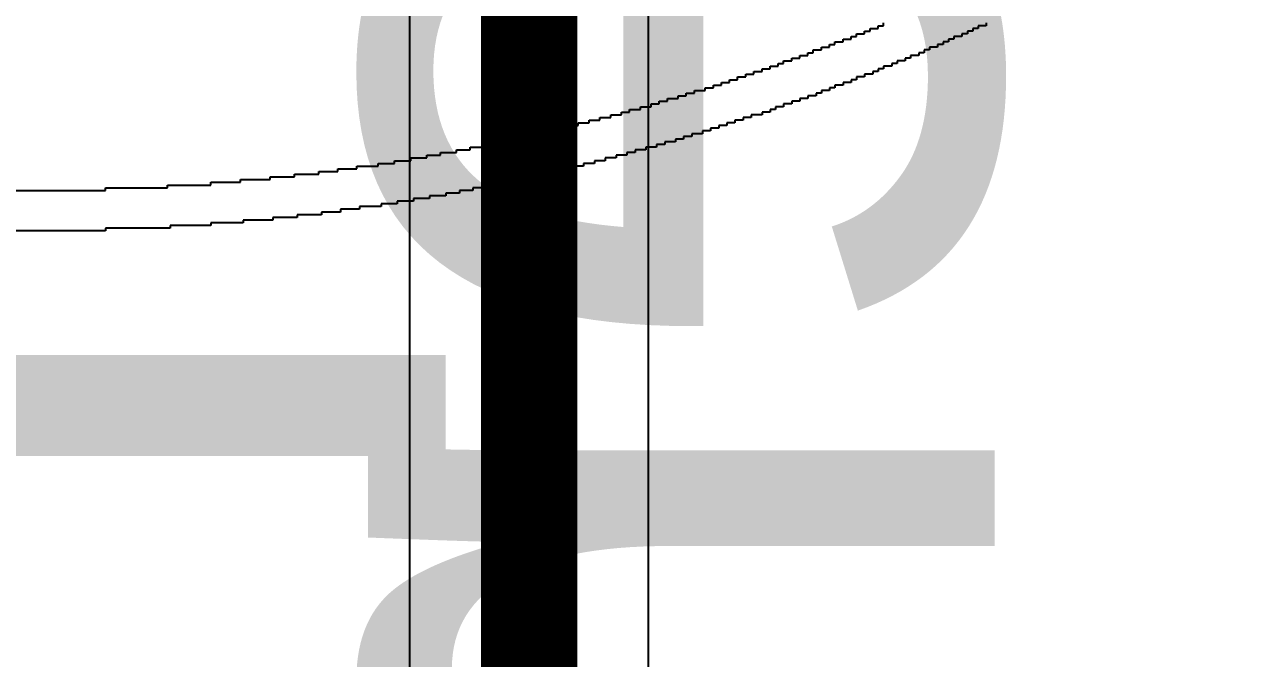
# Model space of a CAD drawing. Header units: millimetres. Extents: x 38.3 to 116.8, y 314 to 397.1.
# Drawn here: x 98.728 to 103.2, y 368.875 to 371.208 of the extents above; entities that cross this region are included whole.
import ezdxf

# ---------------------------------------------------------------- set-up
doc = ezdxf.new("R2010")
doc.units = ezdxf.units.MM
for name, color, linetype in [('BottomOverlay', 54, 'Continuous'), ('TopLayer', 1, 'Continuous'), ('TopOverlay', 2, 'Continuous')]:
    doc.layers.add(name, color=color, linetype=linetype)

# ---------------------------------------------------------------- blocks, each defined once
blk = doc.blocks.new('4S6TMP_L____85')
at = {"layer": 'TopOverlay'}
for p, q in [((2.9343, -7.5204), (2.9343, -7.5105)), ((2.9343, -7.5105), (2.9542, -7.5105)), ((2.9542, -7.5105), (2.9542, -7.5006)), ((3.3317, -7.5105), (3.3019, -7.5105)), ((3.3019, -7.5105), (3.3019, -7.5204)), ((3.3317, -7.5006), (3.3317, -7.5105)), ((2.835, -7.5602), (2.835, -7.5502)), ((2.835, -7.5502), (2.8548, -7.5502)), ((2.8548, -7.5502), (2.8548, -7.5403)), ((2.8548, -7.5403), (2.8846, -7.5403)), ((2.8846, -7.5403), (2.8846, -7.5304)), ((2.8846, -7.5304), (2.9045, -7.5304)), ((2.9045, -7.5304), (2.9045, -7.5204)), ((2.9045, -7.5204), (2.9343, -7.5204)), ((3.2423, -7.5502), (3.2125, -7.5502)), ((3.2125, -7.5502), (3.2125, -7.5602)), ((3.2621, -7.5403), (3.2423, -7.5403)), ((3.2423, -7.5403), (3.2423, -7.5502)), ((3.282, -7.5304), (3.2621, -7.5304)), ((3.2621, -7.5304), (3.2621, -7.5403)), ((3.3019, -7.5204), (3.282, -7.5204)), ((3.282, -7.5204), (3.282, -7.5304)), ((2.6959, -7.6098), (2.6959, -7.5999)), ((2.6959, -7.5999), (2.7257, -7.5999)), ((2.7257, -7.5999), (2.7257, -7.59)), ((2.7257, -7.59), (2.7555, -7.59)), ((2.7555, -7.59), (2.7555, -7.58)), ((2.7555, -7.58), (2.7754, -7.58)), ((2.7754, -7.58), (2.7754, -7.5701)), ((2.7754, -7.5701), (2.8052, -7.5701)), ((2.8052, -7.5701), (2.8052, -7.5602)), ((2.8052, -7.5602), (2.835, -7.5602)), ((3.1231, -7.5999), (3.1032, -7.5999)), ((3.1032, -7.5999), (3.1032, -7.6098)), ((3.1529, -7.59), (3.1231, -7.59)), ((3.1231, -7.59), (3.1231, -7.5999)), ((3.1727, -7.58), (3.1529, -7.58)), ((3.1529, -7.58), (3.1529, -7.59)), ((3.1926, -7.5701), (3.1727, -7.5701)), ((3.1727, -7.5701), (3.1727, -7.58)), ((3.2125, -7.5602), (3.1926, -7.5602)), ((3.1926, -7.5602), (3.1926, -7.5701)), ((2.5866, -7.6496), (2.5866, -7.6396)), ((2.5866, -7.6396), (2.6164, -7.6396)), ((2.6164, -7.6396), (2.6164, -7.6297)), ((2.6164, -7.6297), (2.6462, -7.6297)), ((2.6462, -7.6297), (2.6462, -7.6198)), ((2.6462, -7.6198), (2.676, -7.6198)), ((2.676, -7.6198), (2.676, -7.6098)), ((2.676, -7.6098), (2.6959, -7.6098)), ((3.0336, -7.6396), (3.0038, -7.6396)), ((3.0038, -7.6396), (3.0038, -7.6496)), ((3.0535, -7.6297), (3.0336, -7.6297)), ((3.0336, -7.6297), (3.0336, -7.6396)), ((3.0833, -7.6198), (3.0535, -7.6198)), ((3.0535, -7.6198), (3.0535, -7.6297)), ((3.1032, -7.6098), (3.0833, -7.6098)), ((3.0833, -7.6098), (3.0833, -7.6198)), ((2.4475, -7.6992), (2.4475, -7.6893)), ((2.4475, -7.6893), (2.4774, -7.6893)), ((2.4774, -7.6893), (2.4774, -7.6794)), ((2.4774, -7.6794), (2.5072, -7.6794)), ((2.5072, -7.6794), (2.5072, -7.6694)), ((2.5072, -7.6694), (2.537, -7.6694)), ((2.537, -7.6694), (2.537, -7.6595)), ((2.537, -7.6595), (2.5668, -7.6595)), ((2.5668, -7.6595), (2.5668, -7.6496)), ((2.5668, -7.6496), (2.5866, -7.6496)), ((2.9144, -7.6893), (2.8846, -7.6893)), ((2.8846, -7.6893), (2.8846, -7.6992)), ((2.9343, -7.6794), (2.9144, -7.6794)), ((2.9144, -7.6794), (2.9144, -7.6893)), ((2.9542, -7.6694), (2.9343, -7.6694)), ((2.9343, -7.6694), (2.9343, -7.6794)), ((2.984, -7.6595), (2.9542, -7.6595)), ((2.9542, -7.6595), (2.9542, -7.6694)), ((3.0038, -7.6496), (2.984, -7.6496)), ((2.984, -7.6496), (2.984, -7.6595)), ((2.3283, -7.739), (2.3283, -7.729)), ((2.3283, -7.729), (2.3581, -7.729)), ((2.3581, -7.729), (2.3581, -7.7191)), ((2.3581, -7.7191), (2.3879, -7.7191)), ((2.3879, -7.7191), (2.3879, -7.7092)), ((2.3879, -7.7092), (2.4177, -7.7092)), ((2.4177, -7.7092), (2.4177, -7.6992)), ((2.4177, -7.6992), (2.4475, -7.6992)), ((2.8052, -7.729), (2.7754, -7.729)), ((2.7754, -7.729), (2.7754, -7.739)), ((2.835, -7.7191), (2.8052, -7.7191)), ((2.8052, -7.7191), (2.8052, -7.729)), ((2.8548, -7.7092), (2.835, -7.7092)), ((2.835, -7.7092), (2.835, -7.7191)), ((2.8846, -7.6992), (2.8548, -7.6992)), ((2.8548, -7.6992), (2.8548, -7.7092)), ((2.1595, -7.7886), (2.1595, -7.7787)), ((2.1595, -7.7787), (2.1992, -7.7787)), ((2.1992, -7.7787), (2.1992, -7.7688)), ((2.1992, -7.7688), (2.229, -7.7688)), ((2.229, -7.7688), (2.229, -7.7588)), ((2.229, -7.7588), (2.2588, -7.7588)), ((2.2588, -7.7588), (2.2588, -7.7489)), ((2.2588, -7.7489), (2.2985, -7.7489)), ((2.2985, -7.7489), (2.2985, -7.739)), ((2.2985, -7.739), (2.3283, -7.739)), ((2.676, -7.7787), (2.6462, -7.7787)), ((2.6462, -7.7787), (2.6462, -7.7886)), ((2.7058, -7.7688), (2.676, -7.7688)), ((2.676, -7.7688), (2.676, -7.7787)), ((2.7257, -7.7588), (2.7058, -7.7588)), ((2.7058, -7.7588), (2.7058, -7.7688)), ((2.7555, -7.7489), (2.7257, -7.7489)), ((2.7257, -7.7489), (2.7257, -7.7588)), ((2.7754, -7.739), (2.7555, -7.739)), ((2.7555, -7.739), (2.7555, -7.7489)), ((2.0204, -7.8284), (2.0204, -7.8184)), ((2.0204, -7.8184), (2.0601, -7.8184)), ((2.0601, -7.8184), (2.0601, -7.8085)), ((2.0601, -7.8085), (2.0999, -7.8085)), ((2.0999, -7.8085), (2.0999, -7.7986)), ((2.0999, -7.7986), (2.1297, -7.7986)), ((2.1297, -7.7986), (2.1297, -7.7886)), ((2.1297, -7.7886), (2.1595, -7.7886)), ((2.5568, -7.8184), (2.537, -7.8184)), ((2.537, -7.8184), (2.537, -7.8284)), ((2.5866, -7.8085), (2.5568, -7.8085)), ((2.5568, -7.8085), (2.5568, -7.8184)), ((2.6164, -7.7986), (2.5866, -7.7986)), ((2.5866, -7.7986), (2.5866, -7.8085)), ((2.6462, -7.7886), (2.6164, -7.7886)), ((2.6164, -7.7886), (2.6164, -7.7986)), ((1.8316, -7.878), (1.8316, -7.8681)), ((1.8316, -7.8681), (1.8714, -7.8681)), ((1.8714, -7.8681), (1.8714, -7.8582)), ((1.8714, -7.8582), (1.9111, -7.8582)), ((1.9111, -7.8582), (1.9111, -7.8482)), ((1.9111, -7.8482), (1.9509, -7.8482)), ((1.9509, -7.8482), (1.9509, -7.8383)), ((1.9509, -7.8383), (1.9906, -7.8383)), ((1.9906, -7.8383), (1.9906, -7.8284)), ((1.9906, -7.8284), (2.0204, -7.8284)), ((2.4078, -7.8681), (2.378, -7.8681)), ((2.378, -7.8681), (2.378, -7.878)), ((2.4376, -7.8582), (2.4078, -7.8582)), ((2.4078, -7.8582), (2.4078, -7.8681)), ((2.4674, -7.8482), (2.4376, -7.8482)), ((2.4376, -7.8482), (2.4376, -7.8582)), ((2.5072, -7.8383), (2.4674, -7.8383)), ((2.4674, -7.8383), (2.4674, -7.8482)), ((2.537, -7.8284), (2.5072, -7.8284)), ((2.5072, -7.8284), (2.5072, -7.8383)), ((1.6727, -7.9178), (1.6727, -7.9078)), ((1.6727, -7.9078), (1.7124, -7.9078)), ((1.7124, -7.9078), (1.7124, -7.8979)), ((1.7124, -7.8979), (1.7522, -7.8979)), ((1.7522, -7.8979), (1.7522, -7.888)), ((1.7522, -7.888), (1.7919, -7.888)), ((1.7919, -7.888), (1.7919, -7.878)), ((1.7919, -7.878), (1.8316, -7.878)), ((2.2886, -7.9078), (2.2489, -7.9078)), ((2.2489, -7.9078), (2.2489, -7.9178)), ((2.3184, -7.8979), (2.2886, -7.8979)), ((2.2886, -7.8979), (2.2886, -7.9078)), ((2.3482, -7.888), (2.3184, -7.888)), ((2.3184, -7.888), (2.3184, -7.8979)), ((2.378, -7.878), (2.3482, -7.878)), ((2.3482, -7.878), (2.3482, -7.888)), ((1.4343, -7.9674), (1.4343, -7.9575)), ((1.4343, -7.9575), (1.484, -7.9575)), ((1.484, -7.9575), (1.484, -7.9476)), ((1.484, -7.9476), (1.5336, -7.9476)), ((1.5336, -7.9476), (1.5336, -7.9376)), ((1.5336, -7.9376), (1.5734, -7.9376)), ((1.5734, -7.9376), (1.5734, -7.9277)), ((1.5734, -7.9277), (1.623, -7.9277)), ((1.623, -7.9277), (1.623, -7.9178)), ((1.623, -7.9178), (1.6727, -7.9178)), ((2.1197, -7.9575), (2.08, -7.9575)), ((2.08, -7.9575), (2.08, -7.9674)), ((2.1495, -7.9476), (2.1197, -7.9476)), ((2.1197, -7.9476), (2.1197, -7.9575)), ((2.1893, -7.9376), (2.1495, -7.9376)), ((2.1495, -7.9376), (2.1495, -7.9476)), ((2.2191, -7.9277), (2.1893, -7.9277)), ((2.1893, -7.9277), (2.1893, -7.9376)), ((2.2489, -7.9178), (2.2191, -7.9178)), ((2.2191, -7.9178), (2.2191, -7.9277)), ((1.2157, -8.0072), (1.2157, -7.9972)), ((1.2157, -7.9972), (1.2753, -7.9972)), ((1.2753, -7.9972), (1.2753, -7.9873)), ((1.2753, -7.9873), (1.325, -7.9873)), ((1.325, -7.9873), (1.325, -7.9774)), ((1.325, -7.9774), (1.3846, -7.9774)), ((1.3846, -7.9774), (1.3846, -7.9674)), ((1.3846, -7.9674), (1.4343, -7.9674)), ((1.9707, -7.9972), (1.931, -7.9972)), ((1.931, -7.9972), (1.931, -8.0072)), ((2.0105, -7.9873), (1.9707, -7.9873)), ((1.9707, -7.9873), (1.9707, -7.9972)), ((2.0403, -7.9774), (2.0105, -7.9774)), ((2.0105, -7.9774), (2.0105, -7.9873)), ((2.08, -7.9674), (2.0403, -7.9674)), ((2.0403, -7.9674), (2.0403, -7.9774)), ((0.878, -8.0569), (0.878, -8.0469)), ((0.878, -8.0469), (0.9475, -8.0469)), ((0.9475, -8.0469), (0.9475, -8.037)), ((0.9475, -8.037), (1.0171, -8.037)), ((1.0171, -8.037), (1.0171, -8.0271)), ((1.0171, -8.0271), (1.0965, -8.0271)), ((1.0965, -8.0271), (1.0965, -8.0171)), ((1.0965, -8.0171), (1.1561, -8.0171)), ((1.1561, -8.0171), (1.1561, -8.0072)), ((1.1561, -8.0072), (1.2157, -8.0072)), ((1.772, -8.0469), (1.7323, -8.0469)), ((1.7323, -8.0469), (1.7323, -8.0569)), ((1.8118, -8.037), (1.772, -8.037)), ((1.772, -8.037), (1.772, -8.0469)), ((1.8515, -8.0271), (1.8118, -8.0271)), ((1.8118, -8.0271), (1.8118, -8.037)), ((1.8913, -8.0171), (1.8515, -8.0171)), ((1.8515, -8.0171), (1.8515, -8.0271)), ((1.931, -8.0072), (1.8913, -8.0072)), ((1.8913, -8.0072), (1.8913, -8.0171)), ((0.4806, -8.0966), (0.4806, -8.0867)), ((0.4806, -8.0867), (0.5899, -8.0867)), ((0.5899, -8.0867), (0.5899, -8.0767)), ((0.5899, -8.0767), (0.6992, -8.0767)), ((0.6992, -8.0767), (0.6992, -8.0668)), ((0.6992, -8.0668), (0.7886, -8.0668)), ((0.7886, -8.0668), (0.7886, -8.0569)), ((0.7886, -8.0569), (0.878, -8.0569)), ((1.5932, -8.0867), (1.5436, -8.0867)), ((1.5436, -8.0867), (1.5436, -8.0966)), ((1.6429, -8.0767), (1.5932, -8.0767)), ((1.5932, -8.0767), (1.5932, -8.0867)), ((1.6826, -8.0668), (1.6429, -8.0668)), ((1.6429, -8.0668), (1.6429, -8.0767)), ((1.7323, -8.0569), (1.6826, -8.0569)), ((1.6826, -8.0569), (1.6826, -8.0668)), ((-0.3737, -8.1165), (0.0932, -8.1165)), ((0.0932, -8.1165), (0.0932, -8.1065)), ((0.0932, -8.1065), (0.3217, -8.1065)), ((0.3217, -8.1065), (0.3217, -8.0966)), ((0.3217, -8.0966), (0.4806, -8.0966)), ((1.3449, -8.1363), (1.2853, -8.1363)), ((1.2853, -8.1363), (1.2853, -8.1463)), ((1.3946, -8.1264), (1.3449, -8.1264)), ((1.3449, -8.1264), (1.3449, -8.1363)), ((1.4442, -8.1165), (1.3946, -8.1165)), ((1.3946, -8.1165), (1.3946, -8.1264)), ((1.4939, -8.1065), (1.4442, -8.1065)), ((1.4442, -8.1065), (1.4442, -8.1165)), ((1.5436, -8.0966), (1.4939, -8.0966)), ((1.4939, -8.0966), (1.4939, -8.1065)), ((1.1065, -8.1761), (1.027, -8.1761)), ((1.027, -8.1761), (1.027, -8.186)), ((1.1661, -8.1661), (1.1065, -8.1661)), ((1.1065, -8.1661), (1.1065, -8.1761)), ((1.2257, -8.1562), (1.1661, -8.1562)), ((1.1661, -8.1562), (1.1661, -8.1661)), ((1.2853, -8.1463), (1.2257, -8.1463)), ((1.2257, -8.1463), (1.2257, -8.1562)), ((0.7091, -8.2257), (0.5998, -8.2257)), ((0.5998, -8.2257), (0.5998, -8.2357)), ((0.7985, -8.2158), (0.7091, -8.2158)), ((0.7091, -8.2158), (0.7091, -8.2257)), ((0.8879, -8.2059), (0.7985, -8.2059)), ((0.7985, -8.2059), (0.7985, -8.2158)), ((0.9575, -8.1959), (0.8879, -8.1959)), ((0.8879, -8.1959), (0.8879, -8.2059)), ((1.027, -8.186), (0.9575, -8.186)), ((0.9575, -8.186), (0.9575, -8.1959)), ((0.0932, -8.2655), (-0.3836, -8.2655)), ((0.3316, -8.2555), (0.0932, -8.2555)), ((0.0932, -8.2555), (0.0932, -8.2655)), ((0.4806, -8.2456), (0.3316, -8.2456)), ((0.3316, -8.2456), (0.3316, -8.2555)), ((0.5998, -8.2357), (0.4806, -8.2357)), ((0.4806, -8.2357), (0.4806, -8.2456))]:
    blk.add_line(p, q, dxfattribs=at)

msp = doc.modelspace()

# ---------------------------------------------------------------- linework, layer by layer
at = {"layer": 'TopLayer'}
for p, q in [((101.0234, 358.7512), (101.0234, 386.842)), ((100.1446, 386.66), (100.1446, 358.8416))]:
    msp.add_line(p, q, dxfattribs=at)
at = {"layer": 'TopLayer', "const_width": 0.354}
msp.add_lwpolyline([(100.584, 356.235), (100.584, 386.842)], dxfattribs=at)

# ---------------------------------------------------------------- block references
msp.add_blockref('4S6TMP_L____85', (98.933, 378.714))

# ---------------------------------------------------------------- texts
at = {"layer": 'BottomOverlay', "text_generation_flag": 2}
for s, p in [('Kenwood TS-50S', (100.2773, 388.874)), ('Digital Interface by', (102.2951, 388.874))]:
    msp.add_text(s, height=2.999999, rotation=90, dxfattribs=at).set_placement(p)

doc.saveas('drawing.dxf')
